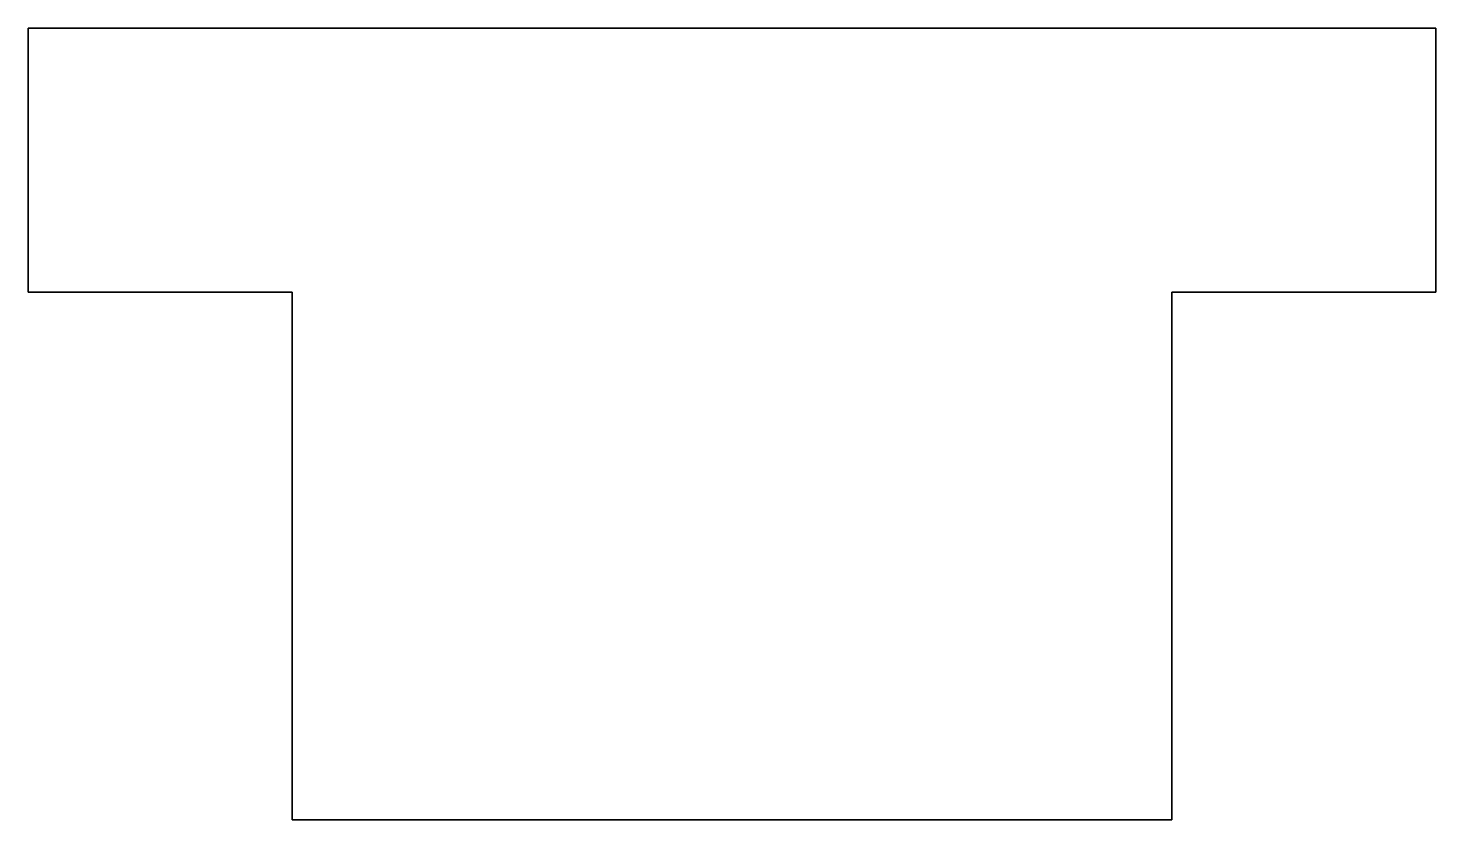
# Model space of a CAD drawing. Header units: millimetres. Extents: x 383.2 to 399.2, y 0 to 9.
import ezdxf

# ---------------------------------------------------------------- set-up
doc = ezdxf.new("R2010")
doc.units = ezdxf.units.MM
doc.layers.get('0').update_dxf_attribs({"linetype": 'CONTINUOUS'})

msp = doc.modelspace()

# ---------------------------------------------------------------- linework, layer by layer
for points in [[(383.168, 6), (383.168, 9), (399.168, 9), (399.168, 6), (396.168, 6), (396.168, 0), (386.168, 0), (386.168, 6)], [(383.168, 9), (383.168, 6), (386.168, 6), (386.168, 0), (396.168, 0), (396.168, 6), (399.168, 6), (399.168, 9)]]:
    msp.add_lwpolyline(points, close=True)

doc.saveas('drawing.dxf')
